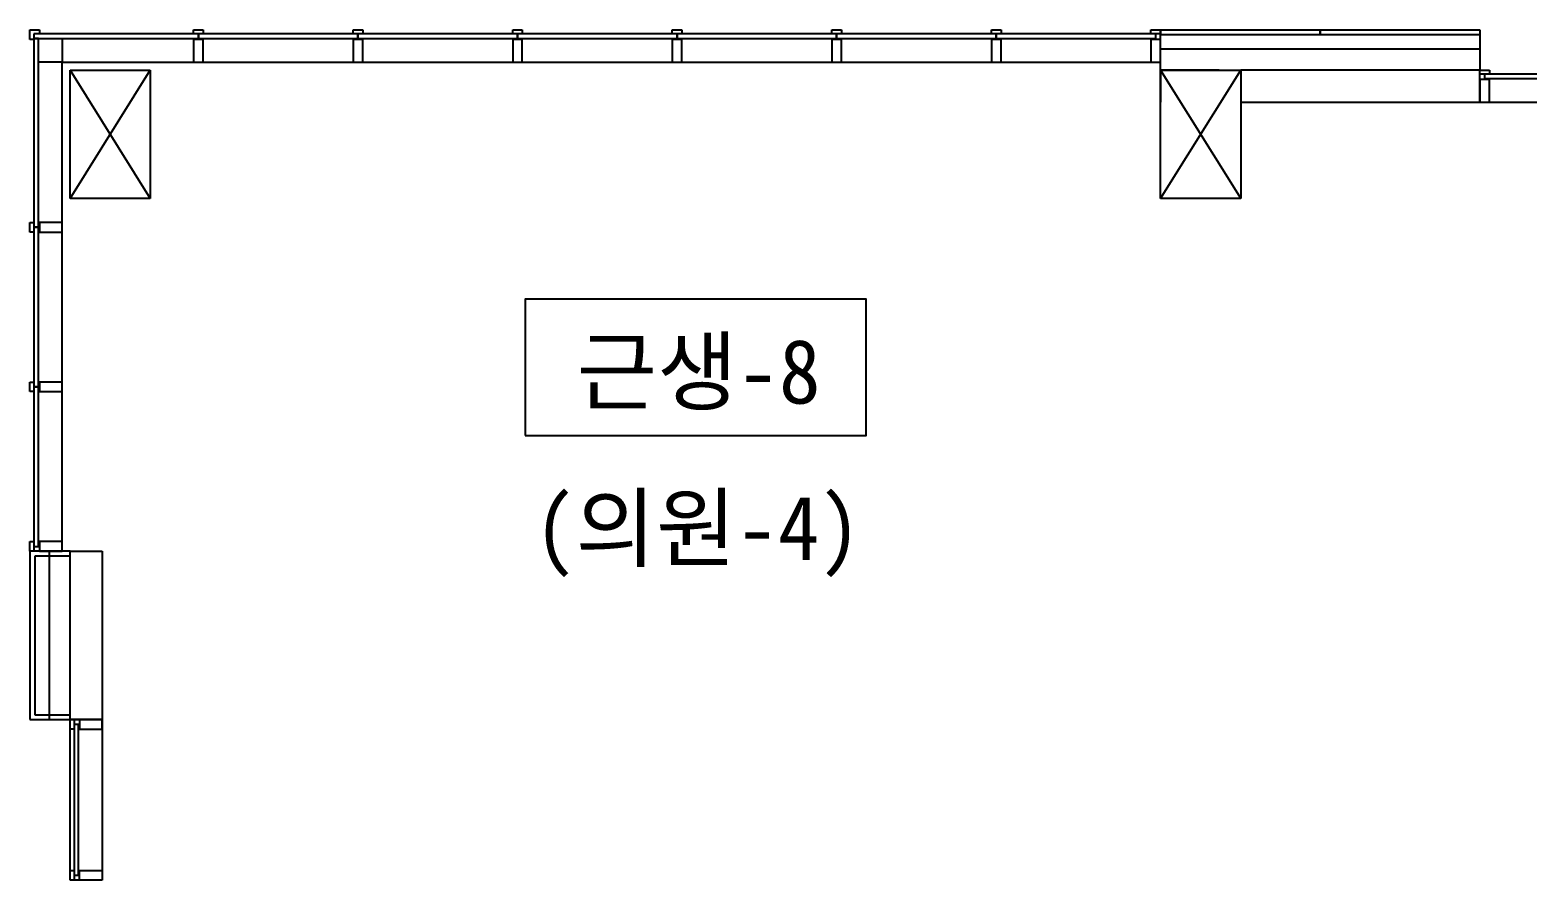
# Model space of a CAD drawing. Header units: millimetres. Extents: x 16332047 to 33387680, y -14835522 to -7015081.
# Drawn here: x 16999909 to 17009244, y -7476221 to -7470921 of the extents above; entities that cross this region are included whole.
import ezdxf
from ezdxf.enums import TextEntityAlignment as Align

# ---------------------------------------------------------------- set-up
doc = ezdxf.new("R2010")
doc.units = ezdxf.units.MM
doc.header["$LTSCALE"] = 300
doc.header["$MEASUREMENT"] = 0
doc.layers.add('arch', color=255, linetype='CONTINUOUS', lineweight=25)
doc.styles.add('돋움체', font='')
doc.styles.get('돋움체').set_extended_font_data('DotumChe')

msp = doc.modelspace()

# ---------------------------------------------------------------- linework, layer by layer
at = {"layer": 'arch'}
for p, q in [((16999909.3, -7470981), (16999909.3, -7470921)), ((16999909.3, -7470921), (16999969.3, -7470921)), ((16999934.3, -7470946), (16999934.3, -7470981)), ((16999969.3, -7470946), (16999934.3, -7470946)), ((17000959.3, -7470946), (16999934.3, -7470946)), ((16999934.3, -7470946), (16999934.3, -7470974)), ((16999969.3, -7470921), (16999969.3, -7470946)), ((17000929.3, -7470946), (17000929.3, -7470921)), ((17000929.3, -7470921), (17000989.3, -7470921)), ((17000989.3, -7470946), (17000929.3, -7470946)), ((17000959.3, -7470974), (17000959.3, -7470946)), ((17001954.3, -7470946), (17000959.3, -7470946)), ((17000959.3, -7470946), (17000959.3, -7470974)), ((17000989.3, -7470921), (17000989.3, -7470946)), ((17001924.3, -7470946), (17001924.3, -7470921)), ((17001924.3, -7470921), (17001984.3, -7470921)), ((17001984.3, -7470946), (17001924.3, -7470946)), ((17002949.3, -7470946), (17001954.3, -7470946)), ((17001954.3, -7470946), (17001954.3, -7470974)), ((17001954.3, -7470974), (17001954.3, -7470946)), ((17001984.3, -7470921), (17001984.3, -7470946)), ((17002919.3, -7470946), (17002919.3, -7470921)), ((17002919.3, -7470921), (17002979.3, -7470921)), ((17002979.3, -7470946), (17002919.3, -7470946)), ((17002949.3, -7470974), (17002949.3, -7470946)), ((17003944.3, -7470946), (17002949.3, -7470946)), ((17002949.3, -7470946), (17002949.3, -7470974)), ((17002979.3, -7470921), (17002979.3, -7470946)), ((17003914.3, -7470946), (17003914.3, -7470921)), ((17003914.3, -7470921), (17003974.3, -7470921)), ((17003974.3, -7470946), (17003914.3, -7470946)), ((17003944.3, -7470974), (17003944.3, -7470946)), ((17004939.3, -7470946), (17003944.3, -7470946)), ((17003944.3, -7470946), (17003944.3, -7470974)), ((17003974.3, -7470921), (17003974.3, -7470946)), ((17004909.3, -7470946), (17004909.3, -7470921)), ((17004909.3, -7470921), (17004969.3, -7470921)), ((17004909.3, -7470946), (17004909.3, -7470921)), ((17004909.3, -7470921), (17004969.3, -7470921)), ((17004969.3, -7470946), (17004909.3, -7470946)), ((17004969.3, -7470946), (17004909.3, -7470946)), ((17005934.3, -7470946), (17004939.3, -7470946)), ((17004939.3, -7470946), (17004939.3, -7470974)), ((17004939.3, -7470974), (17004939.3, -7470946)), ((17005934.3, -7470946), (17004939.3, -7470946)), ((17004939.3, -7470946), (17004939.3, -7470974)), ((17004969.3, -7470921), (17004969.3, -7470946)), ((17004969.3, -7470921), (17004969.3, -7470946)), ((17005904.3, -7470946), (17005904.3, -7470921)), ((17005904.3, -7470921), (17005964.3, -7470921)), ((17005964.3, -7470946), (17005904.3, -7470946)), ((17005934.3, -7470974), (17005934.3, -7470946)), ((17006929.3, -7470946), (17005934.3, -7470946)), ((17005934.3, -7470946), (17005934.3, -7470974)), ((17005934.3, -7470974), (17005934.3, -7470946)), ((17005964.3, -7470921), (17005964.3, -7470946)), ((17006899.3, -7470946), (17006899.3, -7470921)), ((17006899.3, -7470921), (17006959.3, -7470921)), ((17006959.3, -7470946), (17006899.3, -7470946)), ((17006929.3, -7470974), (17006929.3, -7470946)), ((17006959.3, -7470921), (17007954.3, -7470921)), ((17006959.3, -7470951), (17006959.3, -7470921)), ((17006959.3, -7471171), (17006959.3, -7470921)), ((17006959.3, -7470921), (17008949.3, -7470921)), ((17006959.3, -7470921), (17006959.3, -7470946)), ((17007954.3, -7470951), (17006959.3, -7470951)), ((17007954.3, -7470921), (17008949.3, -7470921)), ((17007954.3, -7470951), (17007954.3, -7470921)), ((17007954.3, -7470921), (17007954.3, -7470951)), ((17008949.3, -7470951), (17007954.3, -7470951)), ((17008949.3, -7470921), (17008949.3, -7470951)), ((17008949.3, -7470921), (17008949.3, -7471171)), ((16999934.3, -7470981), (16999909.3, -7470981)), ((16999962.3, -7470974), (16999934.3, -7470974)), ((16999934.3, -7470974), (16999934.3, -7472150.9)), ((16999934.3, -7470974), (17000959.3, -7470974)), ((16999962.3, -7472150.9), (16999962.3, -7470974)), ((16999962.3, -7470974), (17000109.3, -7470974)), ((16999962.3, -7471121.1), (16999962.3, -7470974)), ((17000109.3, -7470974), (17000109.3, -7471121.1)), ((17000989.3, -7470980), (17000929.3, -7470980)), ((17000929.3, -7470980), (17000929.3, -7471121)), ((17000959.3, -7470974), (17001954.3, -7470974)), ((17000989.3, -7471121), (17000989.3, -7470980)), ((17001984.3, -7470980), (17001924.3, -7470980)), ((17001924.3, -7470980), (17001924.3, -7471121)), ((17001954.3, -7470974), (17002949.3, -7470974)), ((17001984.3, -7471121), (17001984.3, -7470980)), ((17002979.3, -7470980), (17002919.3, -7470980)), ((17002919.3, -7470980), (17002919.3, -7471121)), ((17002949.3, -7470974), (17003944.3, -7470974)), ((17002979.3, -7471121), (17002979.3, -7470980)), ((17003974.3, -7470980), (17003914.3, -7470980)), ((17003914.3, -7470980), (17003914.3, -7471121)), ((17003944.3, -7470974), (17004939.3, -7470974)), ((17003974.3, -7471121), (17003974.3, -7470980)), ((17004969.3, -7470980), (17004909.3, -7470980)), ((17004909.3, -7470980), (17004909.3, -7471121)), ((17004969.3, -7470980), (17004909.3, -7470980)), ((17004909.3, -7470980), (17004909.3, -7471121)), ((17004939.3, -7470974), (17005934.3, -7470974)), ((17004939.3, -7470974), (17005934.3, -7470974)), ((17004969.3, -7471121), (17004969.3, -7470980)), ((17004969.3, -7471121), (17004969.3, -7470980)), ((17005964.3, -7470980), (17005904.3, -7470980)), ((17005904.3, -7470980), (17005904.3, -7471121)), ((17005934.3, -7470974), (17006929.3, -7470974)), ((17005964.3, -7471121), (17005964.3, -7470980)), ((17006959.3, -7470980), (17006899.3, -7470980)), ((17006899.3, -7470980), (17006899.3, -7471121)), ((17006959.3, -7471121), (17006959.3, -7470980)), ((17008949.3, -7471041.4), (17006959.3, -7471040.6)), ((17000109.3, -7471121.1), (16999962.3, -7471121.1)), ((17000109.3, -7474170.9), (17000109.3, -7471121.1)), ((17000109.3, -7471121.1), (17006959.3, -7471121.1)), ((17000929.3, -7471121), (17000989.3, -7471121)), ((17001924.3, -7471121), (17001984.3, -7471121)), ((17002919.3, -7471121), (17002979.3, -7471121)), ((17003914.3, -7471121), (17003974.3, -7471121)), ((17004909.3, -7471121), (17004969.3, -7471121)), ((17004909.3, -7471121), (17004969.3, -7471121)), ((17005904.3, -7471121), (17005964.3, -7471121)), ((17006899.3, -7471121), (17006959.3, -7471121)), ((17000159.3, -7471171), (17000659.3, -7471971)), ((17000159.3, -7471971), (17000659.3, -7471171)), ((17000159.3, -7471971), (17000159.3, -7471171)), ((17000159.3, -7471171), (17000659.3, -7471171)), ((17000659.3, -7471171), (17000659.3, -7471971)), ((17007324.4, -7471171), (17006959.3, -7471171)), ((17006959.3, -7471171), (17006959.3, -7471371)), ((17006959.3, -7471171), (17007459.3, -7471971)), ((17006959.3, -7471971), (17007459.3, -7471171)), ((17006959.3, -7471971), (17006959.3, -7471171)), ((17006959.3, -7471171), (17007459.3, -7471171)), ((17008949.3, -7471171), (17007459.3, -7471171)), ((17007459.3, -7471171), (17007459.3, -7471971)), ((17008949.3, -7471371), (17008949.3, -7471171)), ((17008949.3, -7471196), (17008949.3, -7471171)), ((17008949.3, -7471171), (17009009.3, -7471171)), ((17009009.3, -7471196), (17008949.3, -7471196)), ((17009009.3, -7471230), (17008949.3, -7471230)), ((17008949.3, -7471230), (17008949.3, -7471371)), ((17009974.3, -7471196), (17008979.3, -7471196)), ((17008979.3, -7471196), (17008979.3, -7471224)), ((17008979.3, -7471224), (17009974.3, -7471224)), ((17009009.3, -7471171), (17009009.3, -7471196)), ((17009009.3, -7471371), (17009009.3, -7471230)), ((17007459.3, -7471371), (17008949.3, -7471371)), ((17008949.3, -7471371), (17009009.3, -7471371)), ((17008949.3, -7471371), (17010004.3, -7471371)), ((17000659.3, -7471971), (17000159.3, -7471971)), ((17007459.3, -7471971), (17006959.3, -7471971)), ((16999909.3, -7472180.9), (16999909.3, -7472120.9)), ((16999909.3, -7472120.9), (16999934.3, -7472120.9)), ((16999934.3, -7472120.9), (16999934.3, -7472180.9)), ((16999934.3, -7472150.9), (16999962.3, -7472150.9)), ((16999962.3, -7472150.9), (16999934.3, -7472150.9)), ((16999934.3, -7472150.9), (16999934.3, -7473145.9)), ((16999962.3, -7473145.9), (16999962.3, -7472150.9)), ((17000109.3, -7472120.9), (16999968.3, -7472120.9)), ((16999968.3, -7472120.9), (16999968.3, -7472180.9)), ((17000109.3, -7472180.9), (17000109.3, -7472120.9)), ((16999934.3, -7472180.9), (16999909.3, -7472180.9)), ((16999968.3, -7472180.9), (17000109.3, -7472180.9)), ((16999909.3, -7473175.9), (16999909.3, -7473115.9)), ((16999909.3, -7473115.9), (16999934.3, -7473115.9)), ((16999934.3, -7473175.9), (16999909.3, -7473175.9)), ((16999934.3, -7473115.9), (16999934.3, -7473175.9)), ((16999962.3, -7473145.9), (16999934.3, -7473145.9)), ((16999934.3, -7473145.9), (16999934.3, -7474140.9)), ((16999934.3, -7473145.9), (16999962.3, -7473145.9)), ((16999962.3, -7474140.9), (16999962.3, -7473145.9)), ((17000109.3, -7473115.9), (16999968.3, -7473115.9)), ((16999968.3, -7473115.9), (16999968.3, -7473175.9)), ((16999968.3, -7473175.9), (17000109.3, -7473175.9)), ((17000109.3, -7473175.9), (17000109.3, -7473115.9)), ((16999909.3, -7474170.9), (16999909.3, -7474110.9)), ((16999909.3, -7474110.9), (16999934.3, -7474110.9)), ((16999934.3, -7474110.9), (16999934.3, -7474170.9)), ((17000109.3, -7474110.9), (16999968.3, -7474110.9)), ((16999968.3, -7474110.9), (16999968.3, -7474170.9)), ((17000109.3, -7474170.9), (17000109.3, -7474110.9)), ((17000159.3, -7474170.9), (16999909.3, -7474170.9)), ((16999909.3, -7474170.9), (16999909.3, -7475220.9)), ((16999934.3, -7474170.9), (16999909.3, -7474170.9)), ((16999934.3, -7474140.9), (16999962.3, -7474140.9)), ((17000159.3, -7474200.9), (16999939.3, -7474200.9)), ((16999939.3, -7474200.9), (16999939.3, -7475190.9)), ((16999968.3, -7474170.9), (17000109.3, -7474170.9)), ((17000029.3, -7474170.9), (17000028.9, -7475220.9)), ((17000159.3, -7474170.9), (17000359.3, -7474170.9)), ((17000159.3, -7475220.9), (17000159.3, -7474170.9)), ((17000359.3, -7474170.9), (17000359.3, -7475220.9)), ((16999909.3, -7475220.9), (17000159.3, -7475220.9)), ((16999939.3, -7475190.9), (17000159.3, -7475190.9)), ((17000359.3, -7475220.9), (17000159.3, -7475220.9)), ((17000159.3, -7475220.9), (17000184.3, -7475220.9)), ((17000159.3, -7475280.9), (17000159.3, -7475220.9)), ((17000359.3, -7475220.9), (17000159.3, -7475220.9)), ((17000159.3, -7476220.9), (17000159.3, -7475220.9)), ((17000159.3, -7475220.9), (17000359.3, -7475220.9)), ((17000184.3, -7475220.9), (17000184.3, -7475280.9)), ((17000212.3, -7475250.9), (17000184.3, -7475250.9)), ((17000184.3, -7475250.9), (17000184.3, -7476190.9)), ((17000212.3, -7476190.9), (17000212.3, -7475250.9)), ((17000359.3, -7475220.9), (17000218.3, -7475220.9)), ((17000218.3, -7475220.9), (17000218.3, -7475280.9)), ((17000359.3, -7475220.9), (17000359.3, -7476220.9)), ((17000359.3, -7475220.9), (17000359.3, -7476220.9)), ((17000359.3, -7475280.9), (17000359.3, -7475220.9)), ((17000184.3, -7475280.9), (17000159.3, -7475280.9)), ((17000218.3, -7475280.9), (17000359.3, -7475280.9)), ((17000159.3, -7476160.9), (17000184.3, -7476160.9)), ((17000159.3, -7476220.9), (17000159.3, -7476160.9)), ((17000184.3, -7476160.9), (17000184.3, -7476220.9)), ((17000184.3, -7476190.9), (17000212.3, -7476190.9)), ((17000218.3, -7476220.9), (17000218.3, -7476160.9)), ((17000218.3, -7476160.9), (17000359.3, -7476160.9)), ((17000359.3, -7476160.9), (17000359.3, -7476220.9)), ((17000184.3, -7476220.9), (17000159.3, -7476220.9)), ((17000359.3, -7476220.9), (17000159.3, -7476220.9)), ((17000359.3, -7476220.9), (17000159.3, -7476220.9)), ((17000359.3, -7476220.9), (17000218.3, -7476220.9))]:
    msp.add_line(p, q, dxfattribs=at)
at = {"layer": 'arch', "extrusion": (0, 0, -1)}
for p, q in [((17000159.3, -7476220.9), (17000159.3, -7475220.9)), ((17000159.3, -7475220.9), (17000359.3, -7475220.9)), ((17000359.3, -7475220.9), (17000359.3, -7476220.9)), ((17000359.3, -7476220.9), (17000159.3, -7476220.9))]:
    msp.add_line(p, q, dxfattribs=at)
at = {"layer": 'arch'}
msp.add_lwpolyline([(17002996.5, -7473449.8), (17005123.6, -7473449.8), (17005123.6, -7472598.8), (17002996.5, -7472598.8)], close=True, dxfattribs=at)

# ---------------------------------------------------------------- texts
at = {"layer": 'arch', "style": '돋움체'}
for s, p in [('근생-8', (17004078.2, -7473249.9)), ('(의원-4)', (17004071.3, -7474225.7))]:
    msp.add_text(s, height=400, dxfattribs=at).set_placement(p, align=Align.CENTER)

doc.saveas('drawing.dxf')
